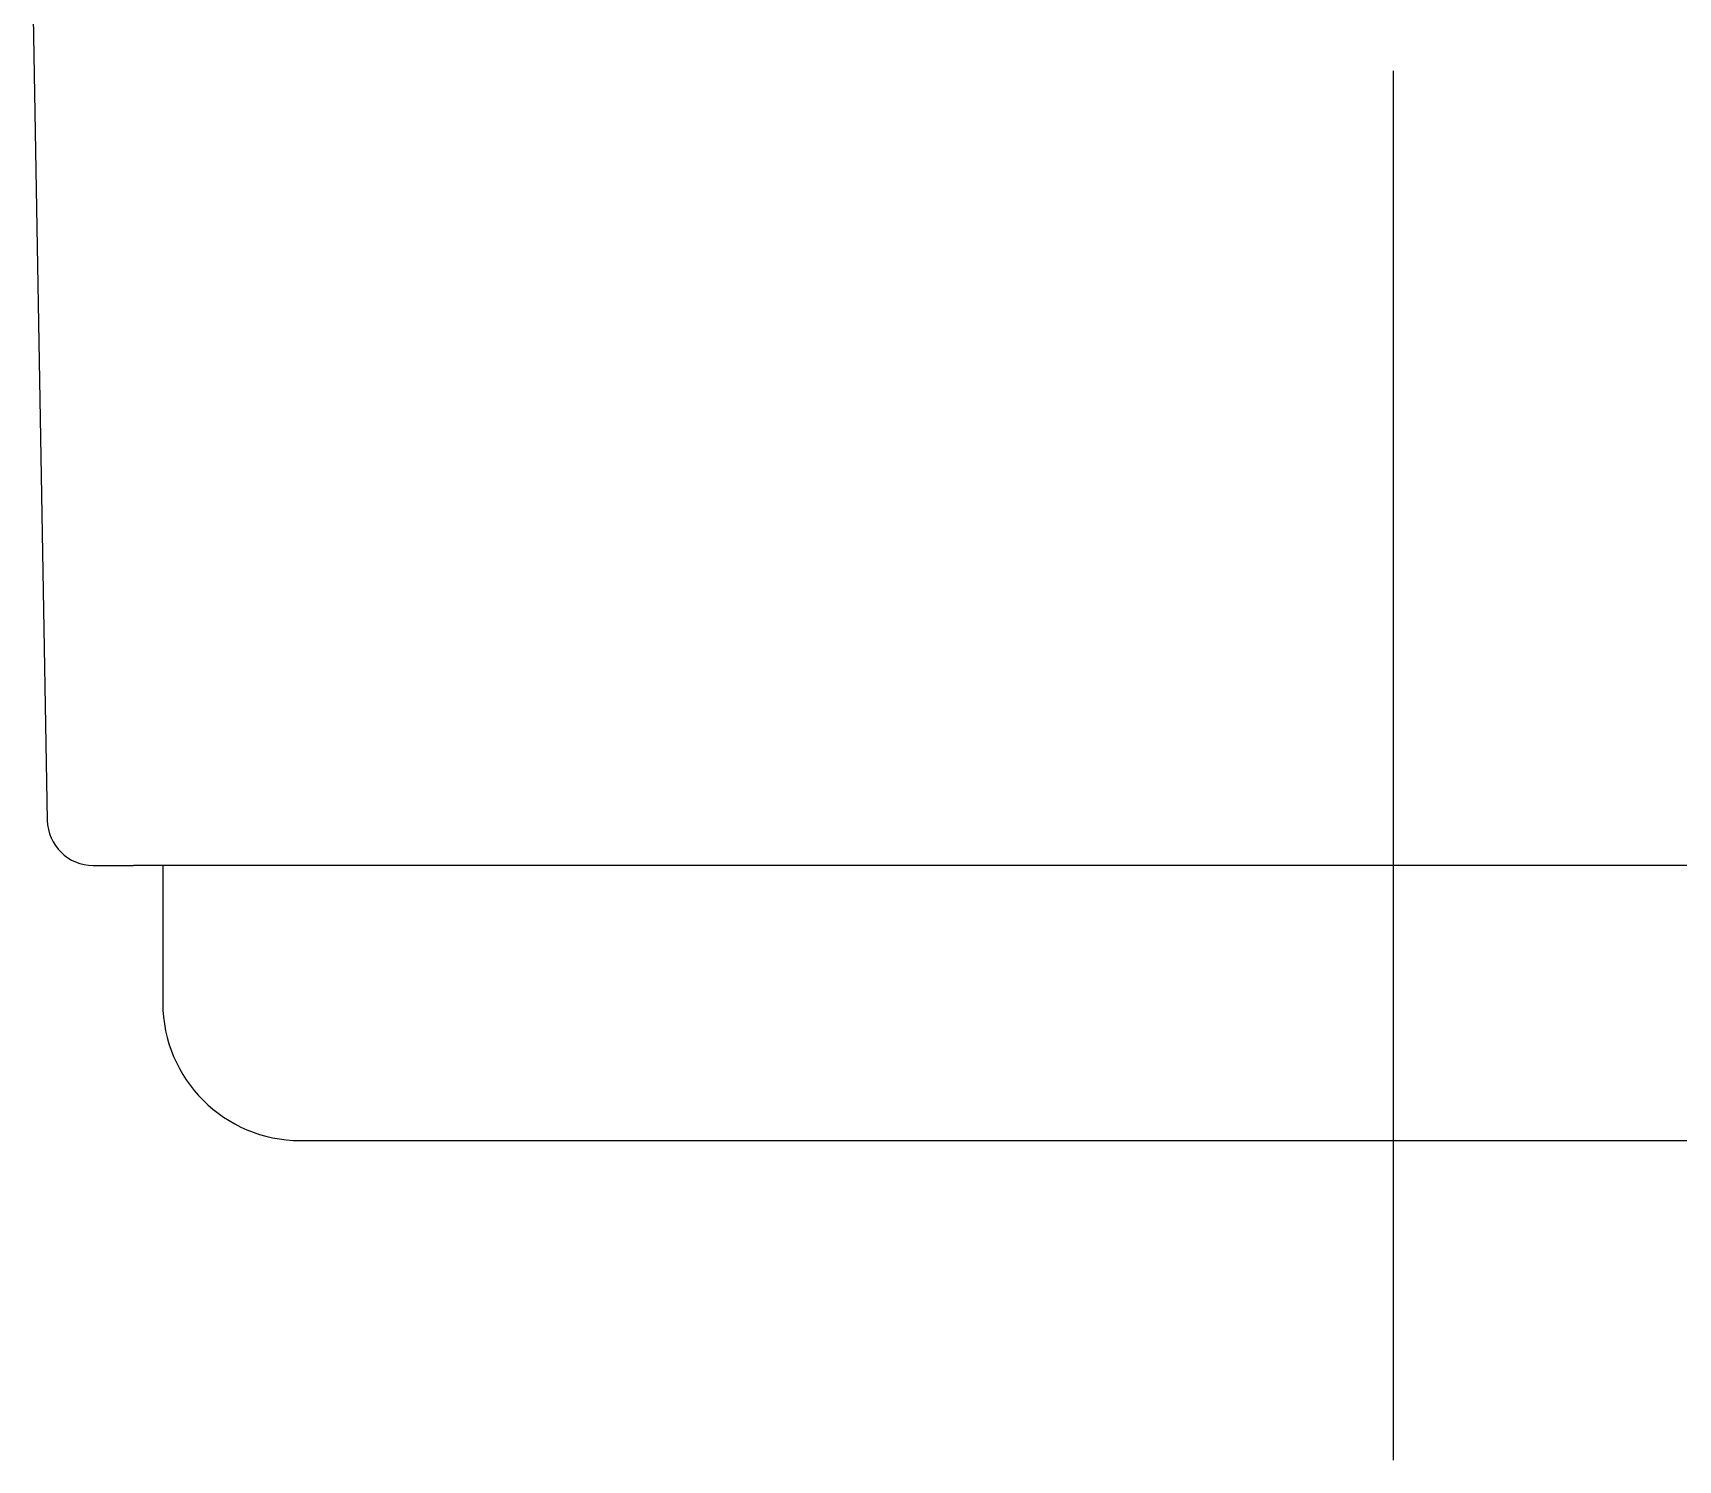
# Model space of a CAD drawing. Extents: x 55 to 320, y 62 to 485.
# Drawn here: x 69.61 to 87.55, y 62.24 to 77.8 of the extents above; entities that cross this region are included whole.
import ezdxf

# ---------------------------------------------------------------- set-up
doc = ezdxf.new("R2010")
doc.units = 0
doc.header["$MEASUREMENT"] = 0
doc.linetypes.add('CENTER', pattern=[50.8, 31.75, -6.35, 6.35, -6.35])
doc.layers.get('0').update_dxf_attribs({"linetype": 'CONTINUOUS'})
doc.layers.add('FR_QBM1_G14_40U', color=7, linetype='CONTINUOUS')

msp = doc.modelspace()

# ---------------------------------------------------------------- linework, layer by layer
at = {"linetype": 'CENTER'}
msp.add_line((84.443, 128.189), (84.443, 62.243), dxfattribs=at)
at = {"layer": 'FR_QBM1_G14_40U', "color": 5, "linetype": 'Continuous'}
for p, q in [((69.613, 78.228), (69.77, 69.219)), ((70.27, 68.727), (70.71, 68.727)), ((72.554, 68.727), (70.71, 68.727)), ((71.029, 68.727), (71.029, 67.227)), ((96.004, 68.727), (72.554, 68.727)), ((72.529, 65.727), (96.029, 65.727))]:
    msp.add_line(p, q, dxfattribs=at)
for centre, radius, start in [((70.27, 69.227), 0.5, 181), ((72.529, 67.227), 1.5, 180)]:
    msp.add_arc(centre, radius, start, 270, dxfattribs=at)

doc.saveas('drawing.dxf')
